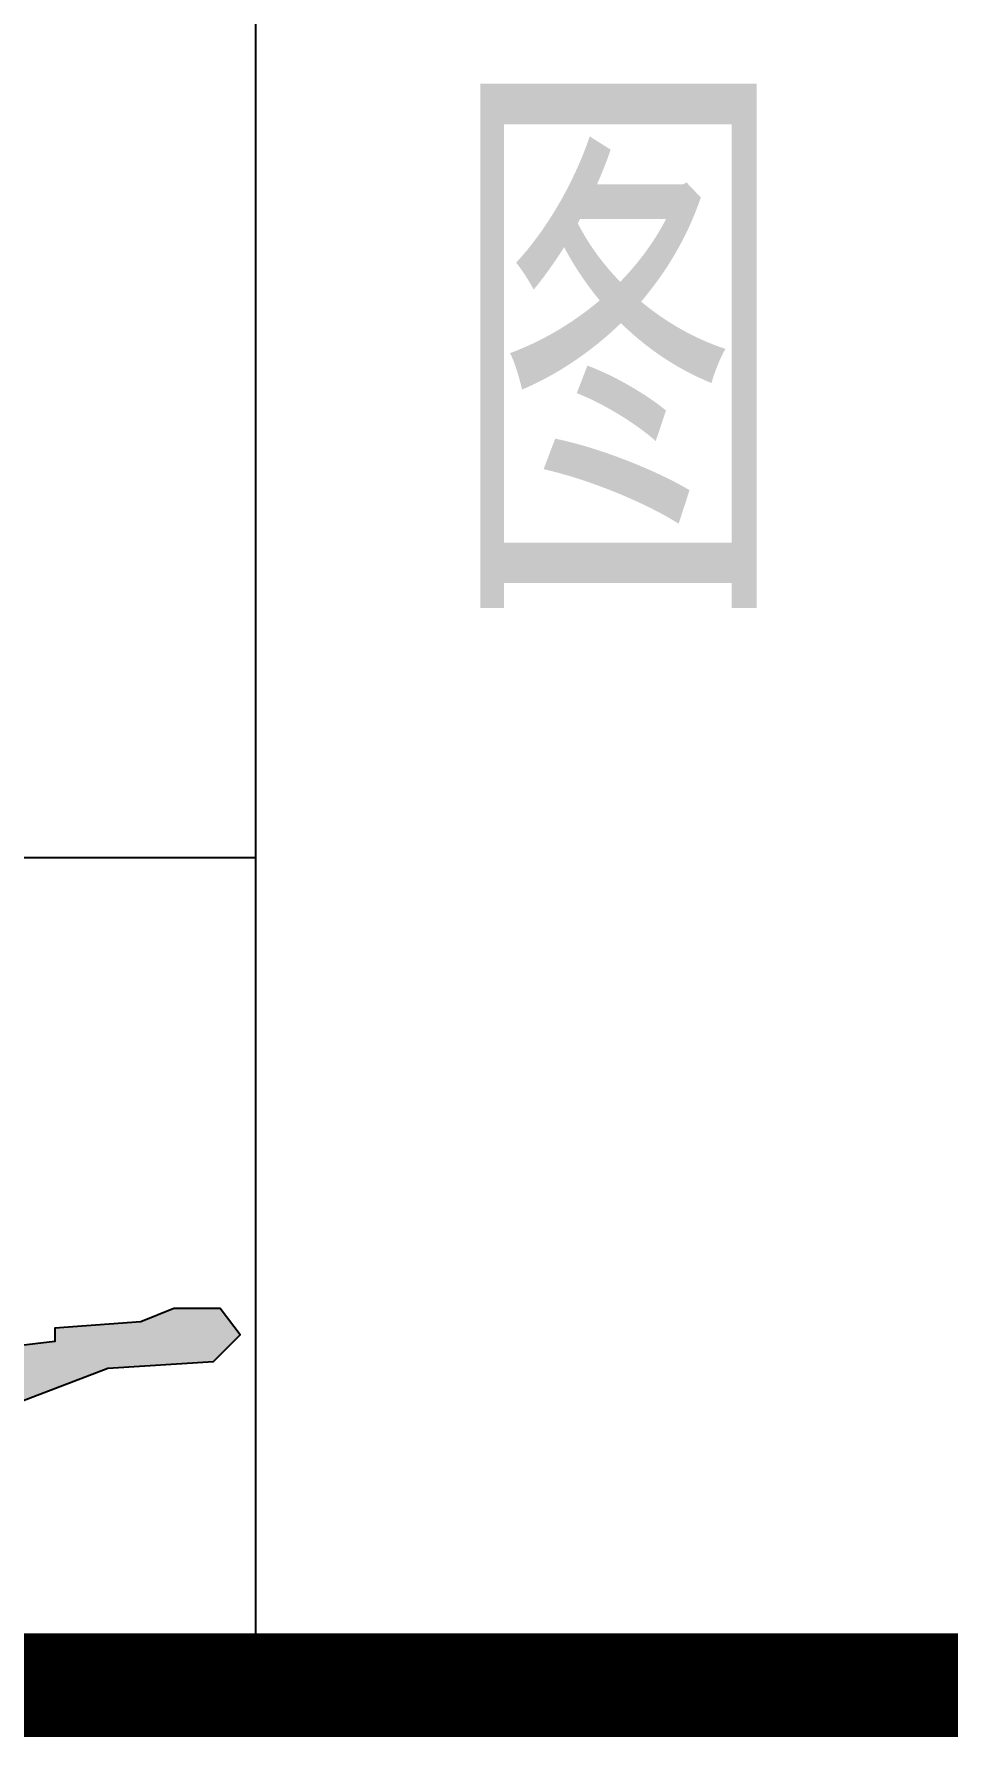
# Model space of a CAD drawing. Extents: x -165130 to 255370, y -346822 to 187778.
# Drawn here: x -92744 to -91861, y -286472 to -284825 of the extents above; entities that cross this region are included whole.
import ezdxf

# ---------------------------------------------------------------- set-up
doc = ezdxf.new("R2010")
doc.units = 0
doc.header["$MEASUREMENT"] = 0
doc.layers.get('0').update_dxf_attribs({"linetype": 'CONTINUOUS'})
for name, color, linetype in [('PUB_TEXT', 7, 'CONTINUOUS'), ('PUB_TITLE', 4, 'CONTINUOUS'), ('层0', 253, 'CONTINUOUS')]:
    doc.layers.add(name, color=color, linetype=linetype)
doc.styles.get("Standard").update_dxf_attribs({"font": 'TSSDENG', "height": 3, "bigfont": 'TSSDCHN'})

# ---------------------------------------------------------------- blocks, each defined once
blk = doc.blocks.new('孙寇柱')
at = {"linetype": 'Continuous'}
blk.add_hatch(color=256, dxfattribs=at).paths.add_polyline_path([(159986.1, -23267.2), (159979.7, -23260.8), (159966.9, -23260.8), (159934.9, -23299.2), (159922.1, -23299.2), (159902.9, -23318.4), (159902.9, -23337.6), (159915.7, -23350.4), (159960.5, -23350.4), (159973.3, -23395.2), (159973.3, -23478.4), (159902.9, -23472), (159877.3, -23523.2), (159896.5, -23542.4), (159979.7, -23542.4), (160005.3, -23523.2), (160101.3, -23516.8), (160184.5, -23484.8), (160286.9, -23478.4), (160312.5, -23452.8), (160293.3, -23427.2), (160248.5, -23427.2), (160216.5, -23440), (160133.3, -23446.4), (160133.3, -23459.2), (160024.5, -23472), (160011.7, -23459.2), (160018.1, -23388.8), (159992.5, -23356.8), (160018.1, -23312), (160018.1, -23292.8), (159998.9, -23267.2)])
at = {"linetype": 'Continuous', "elevation": 80839020.8}
blk.add_lwpolyline([(160101.3, -23516.8), (160184.5, -23484.8), (160286.9, -23478.4), (160312.5, -23452.8), (160293.3, -23427.2), (160248.5, -23427.2), (160216.5, -23440), (160133.3, -23446.4), (160133.3, -23459.2), (160024.5, -23472)], dxfattribs=at)
blk = doc.blocks.new('qar5gesfd')
for p, q in [((-13468.1, 154824.2), (-13468.1, 158024.2)), ((-13468.1, 155624.2), (-23968.1, 155624.2))]:
    blk.add_line(p, q)
at = {"layer": 'PUB_TITLE', "const_width": 100}
blk.add_lwpolyline([(-83568.1, 154824.2), (-2968.1, 154824.2), (-2968.1, 212224.2), (-83568.1, 212224.2)], close=True, dxfattribs=at)
blk.add_blockref('孙寇柱', (-173795.7, 178615.7))
at = {"layer": 'PUB_TEXT', "width": 0.7}
blk.add_text('图', height=482.3, dxfattribs=at).set_placement((-13277.9, 155865.8))

msp = doc.modelspace()

# ---------------------------------------------------------------- block references
at = {"layer": '层0'}
msp.add_blockref('qar5gesfd', (-79061.762, -441245.973, -625.1), dxfattribs=at)

doc.saveas('drawing.dxf')
